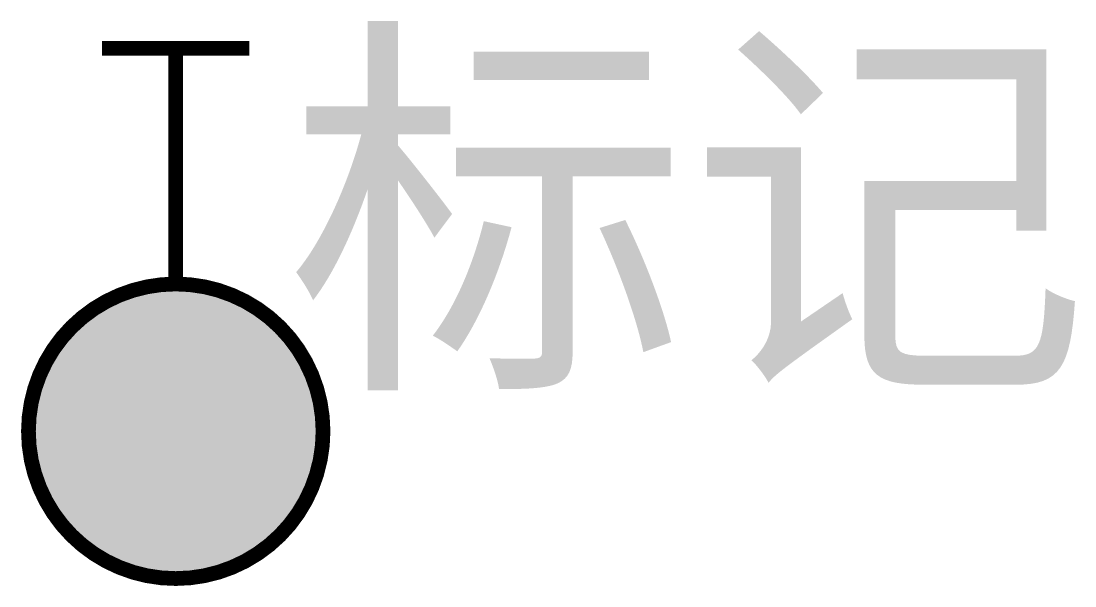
# Model space of a CAD drawing. Extents: x -1.05 to 6.1, y -1.05 to 2.79.
import ezdxf

# ---------------------------------------------------------------- set-up
doc = ezdxf.new("R2010")
doc.units = 0
doc.header["$MEASUREMENT"] = 0
doc.layers.get('0').update_dxf_attribs({"linetype": 'CONTINUOUS'})
doc.styles.get("Standard").update_dxf_attribs({"font": 'SimSun.ttf'})

msp = doc.modelspace()

# ---------------------------------------------------------------- hatches: boundary and pattern name
h = msp.add_hatch(color=255)
edge = h.paths.add_edge_path()
edge.add_arc((0, 0), 1, 180, 360)
edge.add_arc((0, 0), 1, 0, 180)

# ---------------------------------------------------------------- linework, layer by layer
at = {"color": 48, "const_width": 0.1}
msp.add_lwpolyline([(0, 1), (0, 2.6), (0.5, 2.6), (-0.5, 2.6)], dxfattribs=at)
msp.add_lwpolyline([(-1, 0, 1), (1, 0, 1), (-1, 0, 1.572674)], format="xyb", dxfattribs=at)

# ---------------------------------------------------------------- texts
msp.add_attdef('标记', (0.7522, 0.4935), '标记', height=2)

doc.saveas('drawing.dxf')
